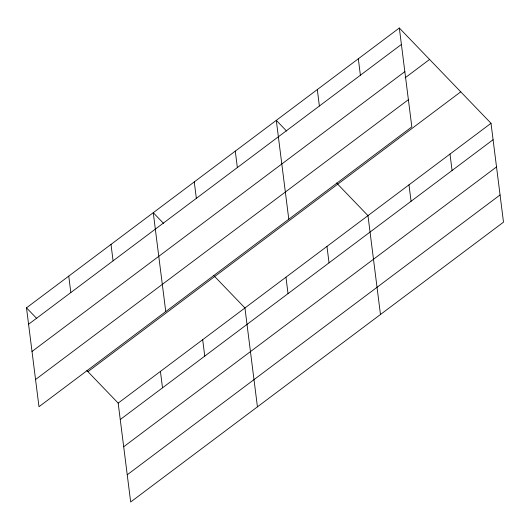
<?xml version="1.0" encoding="UTF-8"?>
<svg xmlns="http://www.w3.org/2000/svg" width="530" height="530" viewBox="0 0 530 530"><rect width="100%" height="100%" fill="white"/><g stroke="black" fill="none" stroke-linecap="round" stroke-linejoin="round"><path stroke-width="0.79" d="M399.328 28.011L411.823 126.889L38.988 406.715L26.5 307.837L399.328 28.011L491.012 123.285L503.5 222.163L130.672 501.99L118.177 403.111L86.787 370.496M28.574 324.267L401.409 44.441M32.012 351.476L404.847 71.649M405.112 77.824L429.585 59.453M35.556 379.507L408.385 99.68M87.927 371.669L460.755 91.842M118.177 403.111L491.012 123.285M120.25 419.541L493.085 139.715M123.689 446.75L496.524 166.923M127.233 474.781L500.062 194.954M286.571 131.036L276.296 120.356L288.79 219.234M336.59 183.009L367.972 215.631L380.467 314.502M163.538 223.375L153.263 212.702L165.751 311.574M213.55 275.355L244.94 307.97L257.434 406.848M26.5 307.837L36.775 318.517M449.996 154.064L452.07 170.494M408.988 184.844L411.061 201.274M358.32 58.797L360.393 75.227M317.311 89.577L319.385 106.007M326.964 246.41L329.037 262.84M285.955 277.19L288.029 293.62M235.287 151.136L237.36 167.566M194.272 181.916L196.352 198.346M202.685 339.684L204.759 356.114M160.431 371.397L162.505 387.827M111.008 244.41L113.082 260.846M68.754 276.123L70.828 292.56"/></g></svg>
